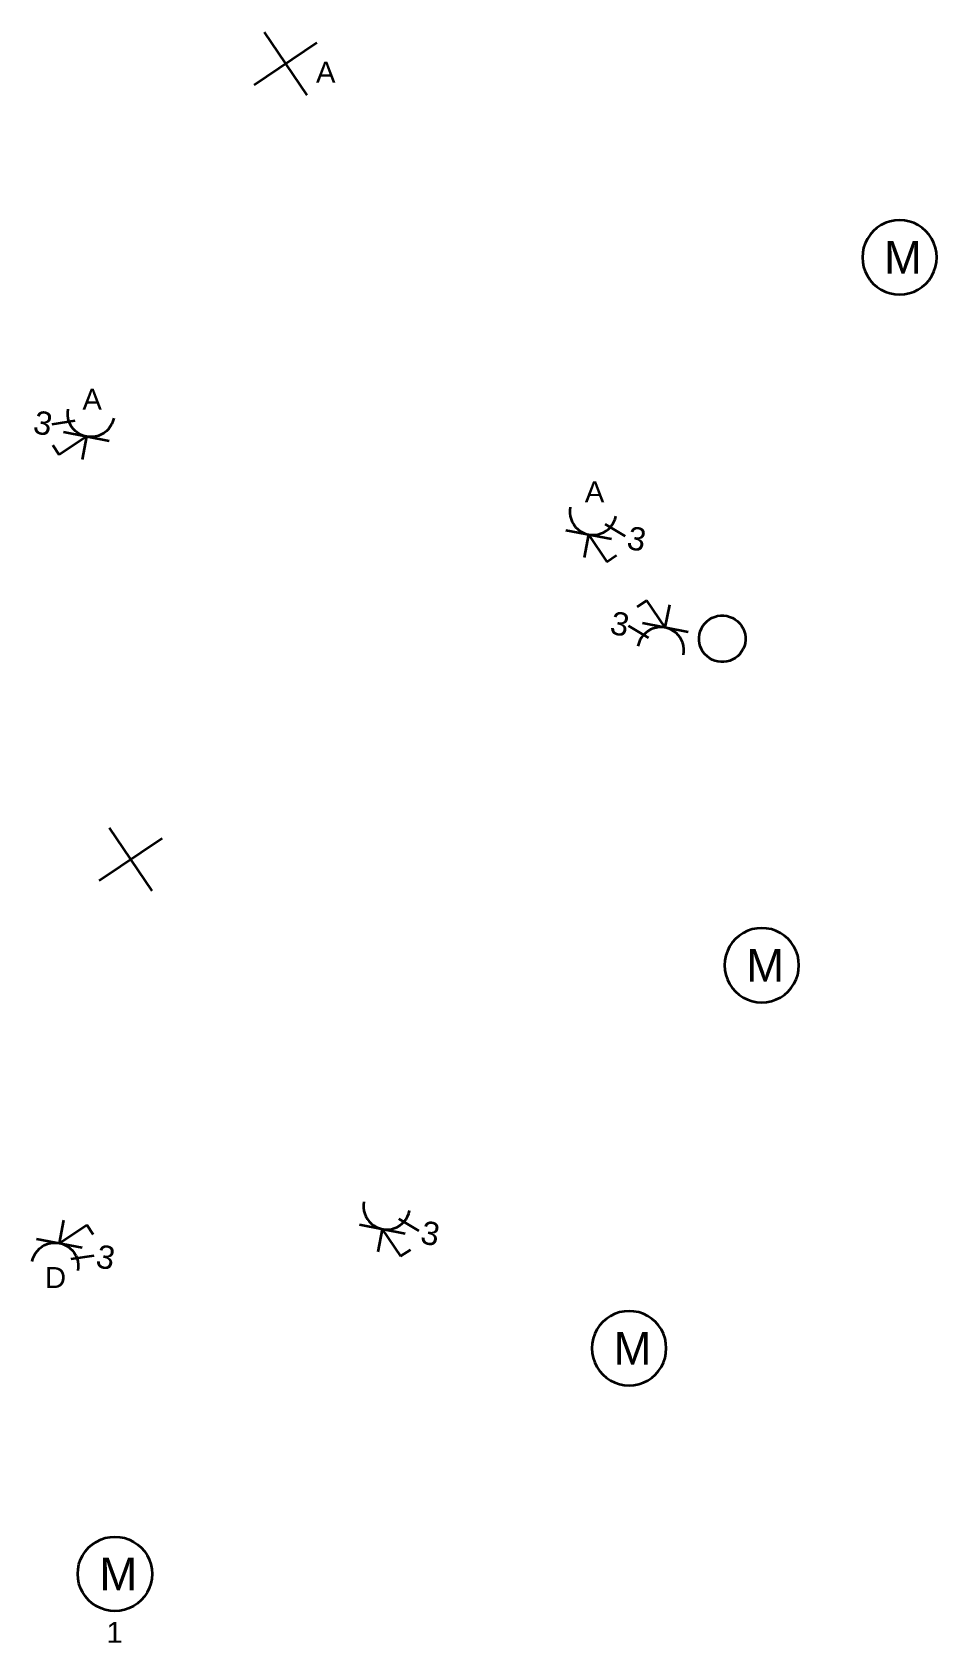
# Model space of a CAD drawing. Extents: x 800 to 1481, y 55 to 490.
# Drawn here: x 1426.2 to 1465.1, y 283.5 to 352.7 of the extents above; entities that cross this region are included whole.
import ezdxf

# ---------------------------------------------------------------- set-up
doc = ezdxf.new("R2010")
doc.units = 0
doc.layers.get('0').update_dxf_attribs({"lineweight": 18})
doc.layers.add('E_Licht', color=7, linetype='Continuous', lineweight=35, true_color=0x0080ff)
doc.layers.add('E_Multimedia', color=7, linetype='Continuous', lineweight=35, true_color=0x00e500)
doc.styles.get("Standard").update_dxf_attribs({"font": 'arial.ttf'})

# ---------------------------------------------------------------- blocks, each defined once
blk = doc.blocks.new('Motor allgemein-A0Q9B2V9AY', base_point=(1428.192, 284.815))
at = {"color": 0, "linetype": 'ByBlock', "lineweight": -2, "ltscale": 0.35}
for p, q in [((1429.378, 287.961), (1429.583, 288.002)), ((1429.583, 288.002), (1429.792, 288.015)), ((1429.792, 288.015), (1430.001, 288.002)), ((1430.001, 288.002), (1430.206, 287.961)), ((1428.406, 287.215), (1428.522, 287.389)), ((1428.522, 287.389), (1428.66, 287.547)), ((1428.66, 287.547), (1428.818, 287.685)), ((1428.818, 287.685), (1428.992, 287.801)), ((1428.992, 287.801), (1429.179, 287.893)), ((1429.179, 287.893), (1429.378, 287.961)), ((1430.206, 287.961), (1430.404, 287.893)), ((1430.404, 287.893), (1430.592, 287.801)), ((1430.592, 287.801), (1430.766, 287.685)), ((1430.766, 287.685), (1430.923, 287.547)), ((1430.923, 287.547), (1431.061, 287.389)), ((1431.061, 287.389), (1431.177, 287.215)), ((1428.192, 286.415), (1428.205, 286.624)), ((1428.205, 286.624), (1428.246, 286.829)), ((1428.246, 286.829), (1428.313, 287.028)), ((1428.313, 287.028), (1428.406, 287.215)), ((1431.177, 287.215), (1431.27, 287.028)), ((1431.27, 287.028), (1431.337, 286.829)), ((1431.337, 286.829), (1431.378, 286.624)), ((1431.378, 286.624), (1431.392, 286.415)), ((1428.205, 286.206), (1428.192, 286.415)), ((1428.246, 286.001), (1428.205, 286.206)), ((1428.313, 285.803), (1428.246, 286.001)), ((1431.337, 286.001), (1431.27, 285.803)), ((1431.378, 286.206), (1431.337, 286.001)), ((1431.392, 286.415), (1431.378, 286.206)), ((1428.406, 285.615), (1428.313, 285.803)), ((1428.522, 285.441), (1428.406, 285.615)), ((1428.66, 285.284), (1428.522, 285.441)), ((1428.818, 285.146), (1428.66, 285.284)), ((1430.923, 285.284), (1430.766, 285.146)), ((1431.061, 285.441), (1430.923, 285.284)), ((1431.177, 285.615), (1431.061, 285.441)), ((1431.27, 285.803), (1431.177, 285.615)), ((1428.992, 285.03), (1428.818, 285.146)), ((1429.179, 284.937), (1428.992, 285.03)), ((1429.378, 284.87), (1429.179, 284.937)), ((1429.583, 284.829), (1429.378, 284.87)), ((1429.792, 284.815), (1429.583, 284.829)), ((1430.001, 284.829), (1429.792, 284.815)), ((1430.206, 284.87), (1430.001, 284.829)), ((1430.404, 284.937), (1430.206, 284.87)), ((1430.592, 285.03), (1430.404, 284.937)), ((1430.766, 285.146), (1430.592, 285.03))]:
    blk.add_line(p, q, dxfattribs=at)
at = {"color": 0, "linetype": 'ByBlock', "lineweight": -2, "ltscale": 0.35, "insert": (1429.122, 287.115), "char_height": 1.4, "attachment_point": 1}
blk.add_mtext('{\\fArial;M}', dxfattribs=at)
blk = doc.blocks.new('Bauteilbeschriftung-A0Q9B2VBAY', base_point=(1429.426, 283.455))
at = {"color": 0, "linetype": 'ByBlock', "lineweight": -2, "ltscale": 0.35, "insert": (1429.426, 284.355), "char_height": 0.9, "attachment_point": 1}
blk.add_mtext('{\\fArial;1}', dxfattribs=at)
blk = doc.blocks.new('Deckenauslass-A0Q9B2VPAY', base_point=(1429.11, 315.775))
at = {"color": 0, "lineweight": -2}
for p, q in [((1429.551, 318.482), (1431.375, 315.775)), ((1429.11, 316.217), (1431.817, 318.041))]:
    blk.add_line(p, q, dxfattribs=at)
blk = doc.blocks.new('Steckdose T13_ UP_ 3-fach_ geschaltet-A0Q9B2VTAY', base_point=(1440.308, 300.067))
at = {"color": 0, "linetype": 'ByBlock', "lineweight": -2, "ltscale": 0.35}
for p, q in [((1440.499, 302.413), (1440.482, 302.283)), ((1440.482, 302.283), (1440.483, 302.152)), ((1440.483, 302.152), (1440.5, 302.023)), ((1440.5, 302.023), (1440.535, 301.896)), ((1440.535, 301.896), (1440.585, 301.776)), ((1442.379, 301.783), (1442.429, 301.904)), ((1442.429, 301.904), (1442.462, 302.03)), ((1440.308, 301.431), (1442.271, 301.049)), ((1440.585, 301.776), (1440.651, 301.663)), ((1440.651, 301.663), (1440.731, 301.559)), ((1440.731, 301.559), (1440.824, 301.467)), ((1440.824, 301.467), (1440.928, 301.388)), ((1440.928, 301.388), (1441.042, 301.323)), ((1441.042, 301.323), (1441.163, 301.273)), ((1441.289, 301.24), (1441.098, 300.258)), ((1441.163, 301.273), (1441.289, 301.24)), ((1441.289, 301.24), (1441.419, 301.223)), ((1441.289, 301.24), (1442.08, 300.067)), ((1441.419, 301.223), (1441.55, 301.224)), ((1441.55, 301.224), (1441.679, 301.241)), ((1441.679, 301.241), (1441.806, 301.276)), ((1441.806, 301.276), (1441.926, 301.326)), ((1441.926, 301.326), (1442.039, 301.392)), ((1442.004, 301.68), (1442.866, 301.167)), ((1442.039, 301.392), (1442.143, 301.472)), ((1442.143, 301.472), (1442.235, 301.565)), ((1442.235, 301.565), (1442.314, 301.669)), ((1442.314, 301.669), (1442.379, 301.783)), ((1442.08, 300.067), (1442.496, 300.348))]:
    blk.add_line(p, q, dxfattribs=at)
at = {"color": 0, "linetype": 'ByBlock', "lineweight": -2, "ltscale": 0.35, "insert": (1443.073, 301.619), "char_height": 1, "attachment_point": 1, "rotation": 348.97438}
blk.add_mtext('{\\fArial;3}', dxfattribs=at)
blk = doc.blocks.new('Motor allgemein-A0Q9B2VVAY', base_point=(1456.009, 310.978))
at = {"color": 0, "linetype": 'ByBlock', "lineweight": -2, "ltscale": 0.35}
for p, q in [((1456.477, 313.71), (1456.339, 313.552)), ((1456.635, 313.848), (1456.477, 313.71)), ((1456.809, 313.964), (1456.635, 313.848)), ((1456.996, 314.056), (1456.809, 313.964)), ((1457.195, 314.124), (1456.996, 314.056)), ((1457.4, 314.164), (1457.195, 314.124)), ((1457.609, 314.178), (1457.4, 314.164)), ((1457.818, 314.164), (1457.609, 314.178)), ((1458.023, 314.124), (1457.818, 314.164)), ((1458.221, 314.056), (1458.023, 314.124)), ((1458.409, 313.964), (1458.221, 314.056)), ((1458.583, 313.848), (1458.409, 313.964)), ((1458.74, 313.71), (1458.583, 313.848)), ((1458.878, 313.552), (1458.74, 313.71)), ((1456.063, 312.992), (1456.022, 312.787)), ((1456.131, 313.19), (1456.063, 312.992)), ((1456.223, 313.378), (1456.131, 313.19)), ((1456.339, 313.552), (1456.223, 313.378)), ((1458.994, 313.378), (1458.878, 313.552)), ((1459.087, 313.19), (1458.994, 313.378)), ((1459.154, 312.992), (1459.087, 313.19)), ((1459.195, 312.787), (1459.154, 312.992)), ((1456.022, 312.787), (1456.009, 312.578)), ((1456.009, 312.578), (1456.022, 312.369)), ((1456.022, 312.369), (1456.063, 312.164)), ((1459.154, 312.164), (1459.195, 312.369)), ((1459.209, 312.578), (1459.195, 312.787)), ((1459.195, 312.369), (1459.209, 312.578)), ((1456.063, 312.164), (1456.131, 311.966)), ((1456.131, 311.966), (1456.223, 311.778)), ((1456.223, 311.778), (1456.339, 311.604)), ((1456.339, 311.604), (1456.477, 311.447)), ((1458.74, 311.447), (1458.878, 311.604)), ((1458.878, 311.604), (1458.994, 311.778)), ((1458.994, 311.778), (1459.087, 311.966)), ((1459.087, 311.966), (1459.154, 312.164)), ((1456.477, 311.447), (1456.635, 311.309)), ((1456.635, 311.309), (1456.809, 311.193)), ((1456.809, 311.193), (1456.996, 311.1)), ((1456.996, 311.1), (1457.195, 311.033)), ((1457.195, 311.033), (1457.4, 310.992)), ((1457.4, 310.992), (1457.609, 310.978)), ((1457.609, 310.978), (1457.818, 310.992)), ((1457.818, 310.992), (1458.023, 311.033)), ((1458.023, 311.033), (1458.221, 311.1)), ((1458.221, 311.1), (1458.409, 311.193)), ((1458.409, 311.193), (1458.583, 311.309)), ((1458.583, 311.309), (1458.74, 311.447))]:
    blk.add_line(p, q, dxfattribs=at)
at = {"color": 0, "linetype": 'ByBlock', "lineweight": -2, "ltscale": 0.35, "insert": (1456.939, 313.278), "char_height": 1.4, "attachment_point": 1}
blk.add_mtext('{\\fArial;M}', dxfattribs=at)
blk = doc.blocks.new('Steckdose T13_ UP_ 3-fach_ geschaltet-A0Q9B2WHAY', base_point=(1449.181, 329.921))
at = {"color": 0, "linetype": 'ByBlock', "lineweight": -2, "ltscale": 0.35}
for p, q in [((1449.372, 332.267), (1449.356, 332.137)), ((1449.356, 332.137), (1449.356, 332.006)), ((1449.356, 332.006), (1449.374, 331.877)), ((1449.374, 331.877), (1449.408, 331.75)), ((1449.408, 331.75), (1449.459, 331.63)), ((1449.459, 331.63), (1449.525, 331.517)), ((1451.187, 331.523), (1451.252, 331.637)), ((1451.252, 331.637), (1451.302, 331.758)), ((1451.302, 331.758), (1451.335, 331.884)), ((1449.181, 331.285), (1451.144, 330.903)), ((1449.525, 331.517), (1449.605, 331.413)), ((1449.605, 331.413), (1449.697, 331.321)), ((1449.697, 331.321), (1449.801, 331.242)), ((1449.801, 331.242), (1449.915, 331.177)), ((1449.915, 331.177), (1450.036, 331.127)), ((1450.163, 331.094), (1449.971, 330.112)), ((1450.036, 331.127), (1450.163, 331.094)), ((1450.163, 331.094), (1450.292, 331.077)), ((1450.163, 331.094), (1450.953, 329.921)), ((1450.292, 331.077), (1450.423, 331.078)), ((1450.423, 331.078), (1450.553, 331.096)), ((1450.553, 331.096), (1450.679, 331.13)), ((1450.679, 331.13), (1450.8, 331.18)), ((1450.8, 331.18), (1450.913, 331.246)), ((1450.877, 331.535), (1451.74, 331.021)), ((1450.913, 331.246), (1451.016, 331.326)), ((1451.016, 331.326), (1451.108, 331.419)), ((1451.108, 331.419), (1451.187, 331.523)), ((1450.953, 329.921), (1451.369, 330.202))]:
    blk.add_line(p, q, dxfattribs=at)
at = {"color": 0, "linetype": 'ByBlock', "lineweight": -2, "ltscale": 0.35, "insert": (1451.947, 331.473), "char_height": 1, "attachment_point": 1, "rotation": 348.97438}
blk.add_mtext('{\\fArial;3}', dxfattribs=at)
blk = doc.blocks.new('Bauteilbeschriftung-A0Q9B2WJAY', base_point=(1449.999, 332.479))
at = {"color": 0, "linetype": 'ByBlock', "lineweight": -2, "ltscale": 0.35, "insert": (1449.999, 333.379), "char_height": 0.9, "attachment_point": 1}
blk.add_mtext('{\\fArial;A}', dxfattribs=at)
blk = doc.blocks.new('Steckdose T13_ UP_ 3-fach_ geschaltet-A0Q9B2WLAY', base_point=(1426.223, 334.32))
at = {"color": 0, "linetype": 'ByBlock', "lineweight": -2, "ltscale": 0.35}
for p, q in [((1427.762, 336.345), (1427.778, 336.474)), ((1428.071, 335.978), (1427.08, 335.826)), ((1427.762, 336.214), (1427.762, 336.345)), ((1427.78, 336.084), (1427.762, 336.214)), ((1427.814, 335.958), (1427.78, 336.084)), ((1427.865, 335.837), (1427.814, 335.958)), ((1427.931, 335.724), (1427.865, 335.837)), ((1429.658, 335.844), (1429.594, 335.731)), ((1429.708, 335.965), (1429.658, 335.844)), ((1429.741, 336.092), (1429.708, 335.965)), ((1428.569, 335.301), (1427.396, 334.511)), ((1429.55, 335.11), (1427.587, 335.493)), ((1428.011, 335.621), (1427.931, 335.724)), ((1428.103, 335.529), (1428.011, 335.621)), ((1428.208, 335.449), (1428.103, 335.529)), ((1428.321, 335.384), (1428.208, 335.449)), ((1428.442, 335.335), (1428.321, 335.384)), ((1428.569, 335.301), (1428.377, 334.32)), ((1428.569, 335.301), (1428.442, 335.335)), ((1428.698, 335.285), (1428.569, 335.301)), ((1428.829, 335.285), (1428.698, 335.285)), ((1428.959, 335.303), (1428.829, 335.285)), ((1429.085, 335.337), (1428.959, 335.303)), ((1429.206, 335.388), (1429.085, 335.337)), ((1429.319, 335.454), (1429.206, 335.388)), ((1429.422, 335.534), (1429.319, 335.454)), ((1429.514, 335.627), (1429.422, 335.534)), ((1429.594, 335.731), (1429.514, 335.627)), ((1427.396, 334.511), (1427.115, 334.927))]:
    blk.add_line(p, q, dxfattribs=at)
at = {"color": 0, "linetype": 'ByBlock', "lineweight": -2, "ltscale": 0.35, "insert": (1426.414, 336.447), "char_height": 1, "attachment_point": 1, "rotation": 348.97438}
blk.add_mtext('{\\fArial;3}', dxfattribs=at)
blk = doc.blocks.new('Bauteilbeschriftung-A0Q9B2WNAY', base_point=(1428.393, 336.456))
at = {"color": 0, "linetype": 'ByBlock', "lineweight": -2, "ltscale": 0.35, "insert": (1428.393, 337.356), "char_height": 0.9, "attachment_point": 1}
blk.add_mtext('{\\fArial;A}', dxfattribs=at)
blk = doc.blocks.new('Deckenauslass-A0Q9B2WPAY', base_point=(1435.774, 349.977))
at = {"color": 0, "lineweight": -2}
for p, q in [((1436.215, 352.684), (1438.039, 349.977)), ((1435.774, 350.419), (1438.481, 352.242))]:
    blk.add_line(p, q, dxfattribs=at)
blk = doc.blocks.new('Bauteilbeschriftung-A0Q9B2WRAY', base_point=(1438.439, 350.516))
at = {"color": 0, "linetype": 'ByBlock', "lineweight": -2, "ltscale": 0.35, "insert": (1438.439, 351.416), "char_height": 0.9, "attachment_point": 1}
blk.add_mtext('{\\fArial;A}', dxfattribs=at)
blk = doc.blocks.new('Motor allgemein-A0Q9B2X9AY', base_point=(1461.937, 341.406))
at = {"color": 0, "linetype": 'ByBlock', "lineweight": -2, "ltscale": 0.35}
for p, q in [((1462.406, 344.137), (1462.268, 343.98)), ((1462.563, 344.275), (1462.406, 344.137)), ((1462.737, 344.392), (1462.563, 344.275)), ((1462.925, 344.484), (1462.737, 344.392)), ((1463.123, 344.551), (1462.925, 344.484)), ((1463.329, 344.592), (1463.123, 344.551)), ((1463.537, 344.606), (1463.329, 344.592)), ((1463.746, 344.592), (1463.537, 344.606)), ((1463.952, 344.551), (1463.746, 344.592)), ((1464.15, 344.484), (1463.952, 344.551)), ((1464.337, 344.392), (1464.15, 344.484)), ((1464.511, 344.275), (1464.337, 344.392)), ((1464.669, 344.137), (1464.511, 344.275)), ((1464.807, 343.98), (1464.669, 344.137)), ((1461.992, 343.42), (1461.951, 343.215)), ((1462.059, 343.618), (1461.992, 343.42)), ((1462.152, 343.806), (1462.059, 343.618)), ((1462.268, 343.98), (1462.152, 343.806)), ((1464.923, 343.806), (1464.807, 343.98)), ((1465.016, 343.618), (1464.923, 343.806)), ((1465.083, 343.42), (1465.016, 343.618)), ((1465.124, 343.215), (1465.083, 343.42)), ((1461.951, 343.215), (1461.937, 343.006)), ((1461.937, 343.006), (1461.951, 342.797)), ((1461.951, 342.797), (1461.992, 342.592)), ((1465.083, 342.592), (1465.124, 342.797)), ((1465.137, 343.006), (1465.124, 343.215)), ((1465.124, 342.797), (1465.137, 343.006)), ((1461.992, 342.592), (1462.059, 342.394)), ((1462.059, 342.394), (1462.152, 342.206)), ((1462.152, 342.206), (1462.268, 342.032)), ((1462.268, 342.032), (1462.406, 341.875)), ((1464.669, 341.875), (1464.807, 342.032)), ((1464.807, 342.032), (1464.923, 342.206)), ((1464.923, 342.206), (1465.016, 342.394)), ((1465.016, 342.394), (1465.083, 342.592)), ((1462.406, 341.875), (1462.563, 341.737)), ((1462.563, 341.737), (1462.737, 341.62)), ((1462.737, 341.62), (1462.925, 341.528)), ((1462.925, 341.528), (1463.123, 341.46)), ((1463.123, 341.46), (1463.329, 341.42)), ((1463.329, 341.42), (1463.537, 341.406)), ((1463.537, 341.406), (1463.746, 341.42)), ((1463.746, 341.42), (1463.952, 341.46)), ((1463.952, 341.46), (1464.15, 341.528)), ((1464.15, 341.528), (1464.337, 341.62)), ((1464.337, 341.62), (1464.511, 341.737)), ((1464.511, 341.737), (1464.669, 341.875))]:
    blk.add_line(p, q, dxfattribs=at)
at = {"color": 0, "linetype": 'ByBlock', "lineweight": -2, "ltscale": 0.35, "insert": (1462.867, 343.706), "char_height": 1.4, "attachment_point": 1}
blk.add_mtext('{\\fArial;M}', dxfattribs=at)
blk = doc.blocks.new('Einlasskasten UP-A0Q9B3X3AY', base_point=(1454.913, 325.614))
at = {"color": 0, "lineweight": -2}
for p, q in [((1455.353, 327.441), (1455.466, 327.507)), ((1455.466, 327.507), (1455.586, 327.557)), ((1455.586, 327.557), (1455.713, 327.592)), ((1455.713, 327.592), (1455.842, 327.609)), ((1455.842, 327.609), (1455.973, 327.61)), ((1455.973, 327.61), (1456.103, 327.593)), ((1456.103, 327.593), (1456.229, 327.56)), ((1456.229, 327.56), (1456.35, 327.51)), ((1456.35, 327.51), (1456.464, 327.445)), ((1454.913, 326.673), (1454.93, 326.803)), ((1454.93, 326.803), (1454.963, 326.93)), ((1454.963, 326.93), (1455.013, 327.051)), ((1455.013, 327.051), (1455.078, 327.164)), ((1455.078, 327.164), (1455.157, 327.268)), ((1455.157, 327.268), (1455.249, 327.361)), ((1455.249, 327.361), (1455.353, 327.441)), ((1456.464, 327.445), (1456.568, 327.366)), ((1456.568, 327.366), (1456.661, 327.274)), ((1456.661, 327.274), (1456.741, 327.171)), ((1456.741, 327.171), (1456.807, 327.058)), ((1456.807, 327.058), (1456.857, 326.937)), ((1456.857, 326.937), (1456.891, 326.811)), ((1456.891, 326.811), (1456.909, 326.681)), ((1454.914, 326.543), (1454.913, 326.673)), ((1454.931, 326.413), (1454.914, 326.543)), ((1454.966, 326.287), (1454.931, 326.413)), ((1455.016, 326.166), (1454.966, 326.287)), ((1455.082, 326.053), (1455.016, 326.166)), ((1456.81, 326.173), (1456.745, 326.06)), ((1456.86, 326.294), (1456.81, 326.173)), ((1456.893, 326.421), (1456.86, 326.294)), ((1456.91, 326.55), (1456.893, 326.421)), ((1456.909, 326.681), (1456.91, 326.55)), ((1455.162, 325.95), (1455.082, 326.053)), ((1455.255, 325.857), (1455.162, 325.95)), ((1455.359, 325.778), (1455.255, 325.857)), ((1455.473, 325.713), (1455.359, 325.778)), ((1455.594, 325.664), (1455.473, 325.713)), ((1455.72, 325.63), (1455.594, 325.664)), ((1455.85, 325.614), (1455.72, 325.63)), ((1455.981, 325.614), (1455.85, 325.614)), ((1456.11, 325.632), (1455.981, 325.614)), ((1456.237, 325.666), (1456.11, 325.632)), ((1456.357, 325.717), (1456.237, 325.666)), ((1456.47, 325.783), (1456.357, 325.717)), ((1456.574, 325.863), (1456.47, 325.783)), ((1456.666, 325.955), (1456.574, 325.863)), ((1456.745, 326.06), (1456.666, 325.955))]:
    blk.add_line(p, q, dxfattribs=at)
blk = doc.blocks.new('Steckdose T13_ UP_ 3-fach_ geschaltet-A0Q9B3X5AY', base_point=(1451.031, 325.917))
at = {"color": 0, "linetype": 'ByBlock', "lineweight": -2, "ltscale": 0.35}
for p, q in [((1452.667, 328.263), (1452.251, 327.982)), ((1453.458, 327.09), (1452.667, 328.263)), ((1453.458, 327.09), (1453.649, 328.071)), ((1452.743, 326.649), (1451.881, 327.162)), ((1452.512, 326.765), (1452.433, 326.661)), ((1454.439, 326.899), (1452.476, 327.281)), ((1452.604, 326.858), (1452.512, 326.765)), ((1452.708, 326.938), (1452.604, 326.858)), ((1452.821, 327.004), (1452.708, 326.938)), ((1452.941, 327.054), (1452.821, 327.004)), ((1453.067, 327.088), (1452.941, 327.054)), ((1453.197, 327.106), (1453.067, 327.088)), ((1453.328, 327.107), (1453.197, 327.106)), ((1453.458, 327.09), (1453.328, 327.107)), ((1453.584, 327.057), (1453.458, 327.09)), ((1453.705, 327.007), (1453.584, 327.057)), ((1453.819, 326.942), (1453.705, 327.007)), ((1453.923, 326.863), (1453.819, 326.942)), ((1454.016, 326.771), (1453.923, 326.863)), ((1454.096, 326.667), (1454.016, 326.771)), ((1452.318, 326.426), (1452.285, 326.3)), ((1452.368, 326.547), (1452.318, 326.426)), ((1452.433, 326.661), (1452.368, 326.547)), ((1454.161, 326.554), (1454.096, 326.667)), ((1454.212, 326.434), (1454.161, 326.554)), ((1454.246, 326.307), (1454.212, 326.434)), ((1454.264, 326.178), (1454.246, 326.307)), ((1454.264, 326.047), (1454.264, 326.178)), ((1454.248, 325.917), (1454.264, 326.047))]:
    blk.add_line(p, q, dxfattribs=at)
at = {"color": 0, "linetype": 'ByBlock', "lineweight": -2, "ltscale": 0.35, "insert": (1451.222, 327.818), "char_height": 1, "attachment_point": 1, "rotation": 348.97438}
blk.add_mtext('{\\fArial;3}', dxfattribs=at)
blk = doc.blocks.new('Motor allgemein-A0Q9B42RAY', base_point=(1450.305, 294.515))
at = {"color": 0, "linetype": 'ByBlock', "lineweight": -2, "ltscale": 0.35}
for p, q in [((1451.696, 297.702), (1451.491, 297.661)), ((1451.905, 297.715), (1451.696, 297.702)), ((1452.114, 297.702), (1451.905, 297.715)), ((1452.319, 297.661), (1452.114, 297.702)), ((1450.636, 297.089), (1450.519, 296.915)), ((1450.774, 297.247), (1450.636, 297.089)), ((1450.931, 297.385), (1450.774, 297.247)), ((1451.105, 297.501), (1450.931, 297.385)), ((1451.293, 297.593), (1451.105, 297.501)), ((1451.491, 297.661), (1451.293, 297.593)), ((1452.517, 297.593), (1452.319, 297.661)), ((1452.705, 297.501), (1452.517, 297.593)), ((1452.879, 297.385), (1452.705, 297.501)), ((1453.036, 297.247), (1452.879, 297.385)), ((1453.174, 297.089), (1453.036, 297.247)), ((1453.291, 296.915), (1453.174, 297.089)), ((1450.319, 296.324), (1450.305, 296.115)), ((1450.36, 296.529), (1450.319, 296.324)), ((1450.427, 296.728), (1450.36, 296.529)), ((1450.519, 296.915), (1450.427, 296.728)), ((1453.383, 296.728), (1453.291, 296.915)), ((1453.451, 296.529), (1453.383, 296.728)), ((1453.491, 296.324), (1453.451, 296.529)), ((1453.505, 296.115), (1453.491, 296.324)), ((1450.305, 296.115), (1450.319, 295.906)), ((1450.319, 295.906), (1450.36, 295.701)), ((1450.36, 295.701), (1450.427, 295.503)), ((1453.383, 295.503), (1453.451, 295.701)), ((1453.451, 295.701), (1453.491, 295.906)), ((1453.491, 295.906), (1453.505, 296.115)), ((1450.427, 295.503), (1450.519, 295.315)), ((1450.519, 295.315), (1450.636, 295.141)), ((1450.636, 295.141), (1450.774, 294.984)), ((1450.774, 294.984), (1450.931, 294.846)), ((1452.879, 294.846), (1453.036, 294.984)), ((1453.036, 294.984), (1453.174, 295.141)), ((1453.174, 295.141), (1453.291, 295.315)), ((1453.291, 295.315), (1453.383, 295.503)), ((1450.931, 294.846), (1451.105, 294.73)), ((1451.105, 294.73), (1451.293, 294.637)), ((1451.293, 294.637), (1451.491, 294.57)), ((1451.491, 294.57), (1451.696, 294.529)), ((1451.696, 294.529), (1451.905, 294.515)), ((1451.905, 294.515), (1452.114, 294.529)), ((1452.114, 294.529), (1452.319, 294.57)), ((1452.319, 294.57), (1452.517, 294.637)), ((1452.517, 294.637), (1452.705, 294.73)), ((1452.705, 294.73), (1452.879, 294.846))]:
    blk.add_line(p, q, dxfattribs=at)
at = {"color": 0, "linetype": 'ByBlock', "lineweight": -2, "ltscale": 0.35, "insert": (1451.235, 296.815), "char_height": 1.4, "attachment_point": 1}
blk.add_mtext('{\\fArial;M}', dxfattribs=at)
blk = doc.blocks.new('Steckdose T13_ UP_ 3-fach_ geschaltet-A0Q9B43JAY', base_point=(1426.234, 299.461))
at = {"color": 0, "linetype": 'ByBlock', "lineweight": -2, "ltscale": 0.35}
for p, q in [((1427.406, 300.634), (1427.598, 301.615)), ((1427.406, 300.634), (1428.579, 301.424)), ((1428.579, 301.424), (1428.86, 301.008)), ((1426.425, 300.825), (1428.388, 300.443)), ((1426.553, 300.402), (1426.656, 300.482)), ((1426.656, 300.482), (1426.769, 300.547)), ((1426.769, 300.547), (1426.89, 300.598)), ((1426.89, 300.598), (1427.016, 300.632)), ((1427.016, 300.632), (1427.146, 300.65)), ((1427.146, 300.65), (1427.277, 300.65)), ((1427.277, 300.65), (1427.406, 300.634)), ((1427.406, 300.634), (1427.533, 300.6)), ((1427.533, 300.6), (1427.654, 300.551)), ((1427.654, 300.551), (1427.767, 300.486)), ((1427.767, 300.486), (1427.872, 300.407)), ((1426.234, 299.844), (1426.267, 299.97)), ((1426.267, 299.97), (1426.317, 300.091)), ((1426.317, 300.091), (1426.381, 300.205)), ((1426.381, 300.205), (1426.461, 300.309)), ((1426.461, 300.309), (1426.553, 300.402)), ((1427.872, 300.407), (1427.964, 300.315)), ((1427.904, 299.957), (1428.895, 300.109)), ((1427.964, 300.315), (1428.044, 300.211)), ((1428.044, 300.211), (1428.11, 300.098)), ((1428.11, 300.098), (1428.161, 299.977)), ((1428.161, 299.977), (1428.195, 299.851)), ((1428.195, 299.851), (1428.213, 299.722)), ((1428.213, 299.591), (1428.197, 299.461)), ((1428.213, 299.722), (1428.213, 299.591))]:
    blk.add_line(p, q, dxfattribs=at)
at = {"color": 0, "linetype": 'ByBlock', "lineweight": -2, "ltscale": 0.35, "insert": (1429.109, 300.595), "char_height": 1, "attachment_point": 1, "rotation": 348.97438}
blk.add_mtext('{\\fArial;3}', dxfattribs=at)
blk = doc.blocks.new('Bauteilbeschriftung-A0Q9B43LAY', base_point=(1426.784, 298.705))
at = {"color": 0, "linetype": 'ByBlock', "lineweight": -2, "ltscale": 0.35, "insert": (1426.784, 299.605), "char_height": 0.9, "attachment_point": 1}
blk.add_mtext('{\\fArial;D}', dxfattribs=at)

msp = doc.modelspace()

# ---------------------------------------------------------------- block references
at = {"layer": 'E_Licht', "linetype": 'Continuous', "ltscale": 0.35}
for name, p in [('Deckenauslass-A0Q9B2WPAY', (1435.774, 349.977)), ('Deckenauslass-A0Q9B2VPAY', (1429.11, 315.775))]:
    msp.add_blockref(name, p, dxfattribs=at)
at = {"layer": 'E_Licht', "ltscale": 0.35}
for name, p in [('Bauteilbeschriftung-A0Q9B2WRAY', (1438.439, 350.516)), ('Motor allgemein-A0Q9B2X9AY', (1461.937, 341.406)), ('Bauteilbeschriftung-A0Q9B2WNAY', (1428.393, 336.456)), ('Steckdose T13_ UP_ 3-fach_ geschaltet-A0Q9B2WLAY', (1426.223, 334.32)), ('Bauteilbeschriftung-A0Q9B2WJAY', (1449.999, 332.479)), ('Steckdose T13_ UP_ 3-fach_ geschaltet-A0Q9B2WHAY', (1449.181, 329.921)), ('Steckdose T13_ UP_ 3-fach_ geschaltet-A0Q9B3X5AY', (1451.031, 325.917)), ('Motor allgemein-A0Q9B2VVAY', (1456.009, 310.978)), ('Steckdose T13_ UP_ 3-fach_ geschaltet-A0Q9B2VTAY', (1440.308, 300.067)), ('Steckdose T13_ UP_ 3-fach_ geschaltet-A0Q9B43JAY', (1426.234, 299.461)), ('Bauteilbeschriftung-A0Q9B43LAY', (1426.784, 298.705)), ('Motor allgemein-A0Q9B42RAY', (1450.305, 294.515)), ('Motor allgemein-A0Q9B2V9AY', (1428.192, 284.815)), ('Bauteilbeschriftung-A0Q9B2VBAY', (1429.426, 283.455))]:
    msp.add_blockref(name, p, dxfattribs=at)
at = {"layer": 'E_Multimedia', "linetype": 'Continuous', "ltscale": 0.35}
msp.add_blockref('Einlasskasten UP-A0Q9B3X3AY', (1454.913, 325.614), dxfattribs=at)

doc.saveas('drawing.dxf')
